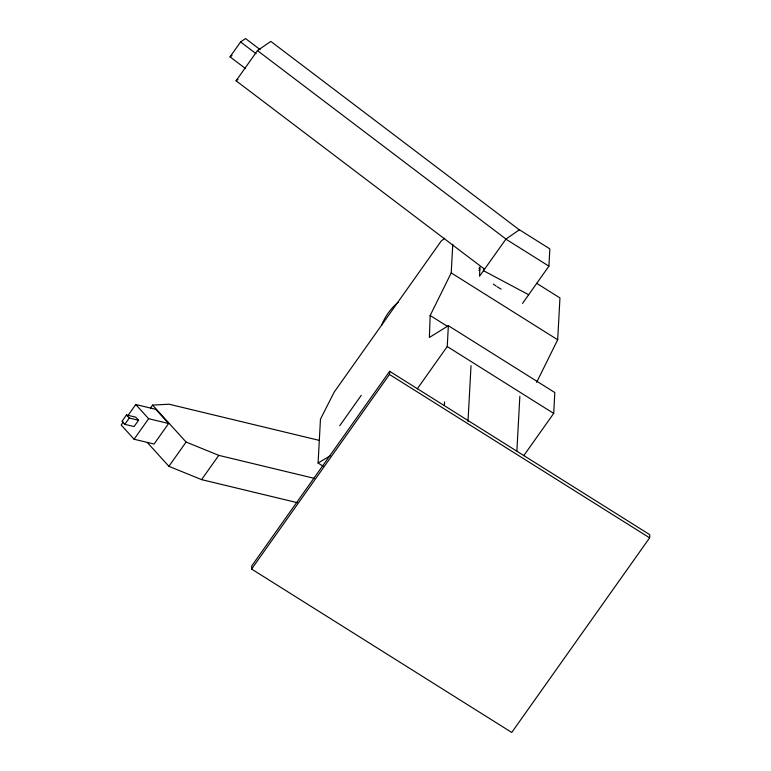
<?xml version="1.0" encoding="UTF-8"?>
<svg xmlns="http://www.w3.org/2000/svg" width="771" height="771" viewBox="0 0 771 771"><rect width="100%" height="100%" fill="white"/><g stroke="black" fill="none" stroke-linecap="round" stroke-linejoin="round"><path stroke-width="1.16" d="M452.779 244.214L451.218 272.905L430.16 315.503L429.389 337.447L448.365 325.699L554.821 392.555L553.694 413.41L523.75 455.671M478.974 268.424L479.899 267.026L479.552 276.23L505.959 239.049L257.456 50.597L236.071 80.782L484.574 269.224M251.597 569.056L251.76 565.904L389.644 371.304L649.789 534.688L649.625 537.84L511.742 732.45L251.597 569.056L389.471 374.455L389.644 371.304M323.155 466.224L318.086 463.034L320.466 419.145L334.238 392.025L441.166 241.101L444.684 238.229M417.294 388.806L447.238 346.545L448.365 325.699M444.366 405.44L444.559 401.884M467.997 421.361L471.023 365.627M483.61 268.375L483.484 270.679L528.665 294.734M516.888 450.842L519.847 396.294M548.913 266.159L549.848 248.879L519.432 229.768L505.853 239.116L548.913 266.159L522.526 303.408M536.616 382.368L557.684 339.77L559.948 297.934L536.626 283.285M478.955 270.515L479.928 269.137M245.544 68.619L230.037 56.852L240.591 41.962L245.544 38.55L260.145 49.623M126.492 414.943L122.02 421.265L124.815 424.339L134.067 426.565L138.549 420.253L135.754 417.169L126.492 414.943L129.287 418.017L138.549 420.253M123.283 422.113L121.211 425.043L134.077 439.229L154.065 444.038L168.608 423.51L155.742 409.324L135.754 404.515L127.446 416.244M124.815 424.339L129.287 418.017M150.509 408.004L152.571 405.093L169.09 404.216L319.136 440.347M134.077 439.229L148.62 418.692L168.608 423.51M147.348 442.554L168.897 466.31L186.09 442.043L218.781 455.362L314.414 478.386M168.897 466.31L201.588 479.62L218.781 455.362M339.751 425.698L361.233 395.378M230.037 56.852L232.023 55.493M257.456 50.597L270.823 41.403L519.326 229.845M236.071 80.782L237.979 79.461M318.086 463.034L330.499 455.622M201.588 479.62L297.23 502.653M451.218 272.905L557.684 339.77M430.16 315.503L447.402 326.326M447.238 346.545L553.694 413.41M389.471 374.455L649.625 537.84M240.591 41.962L256.097 53.719M152.571 405.093L186.09 442.043M135.754 404.515L148.62 418.692M501.102 289.125A22.571 6.708 35.3 0 1 497.17 286.745M496.196 286.099A22.571 6.708 35.3 0 1 493.295 284.046M381.664 325.323A60.061 56.37 3.1 0 1 398.347 302.107"/></g></svg>
